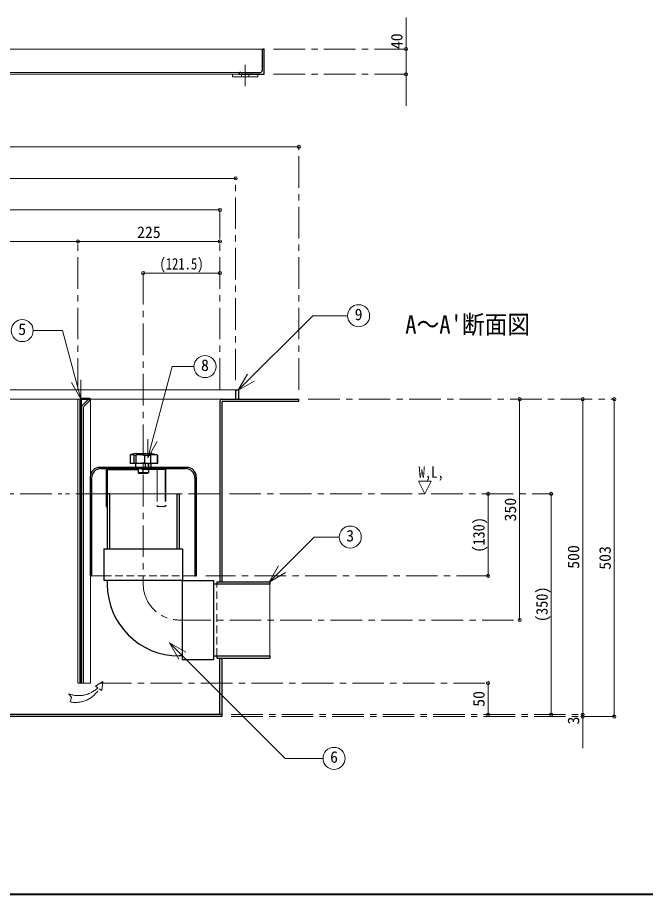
# Model space of a CAD drawing. Units: millimetres at full size, sheet at 1:10. Extents: x -2114 to 1936, y -1399 to 1411.
# Drawn here: x -1125 to -129, y -1399 to -9 of the extents above; entities that cross this region are included whole.
import ezdxf
from ezdxf.enums import TextEntityAlignment as Align

# ---------------------------------------------------------------- set-up
doc = ezdxf.new("R2010")
doc.units = ezdxf.units.MM
doc.header["$LTSCALE"] = 10
doc.header["$PDMODE"] = 32
doc.header["$PDSIZE"] = 5
for name, pattern in [('CHAIN1', [8, 5, -1, 1, -1]), ('DASHED1', [1.8, 1.2, -0.6]), ('DOUBLE_CHAIN1', [8.8, 5, -1, 0.6, -0.6, 0.6, -1])]:
    doc.linetypes.add(name, pattern=pattern)
doc.layers.add('0-0_ﾚｲﾔ1', color=4, linetype='Continuous', lineweight=9)
doc.styles.add('ＭＳ ゴシック', font='')
doc.styles.get('ＭＳ ゴシック').set_extended_font_data('MS Gothic')

msp = doc.modelspace()

# ---------------------------------------------------------------- linework, layer by layer
at = {"layer": '0-0_ﾚｲﾔ1'}
for p, q in [((-508.92, -8.64), (-508.92, -148.64)), ((-783.92, -102.64), (-783.92, -98.64)), ((-783.92, -102.64), (-743.92, -102.64)), ((-743.92, -102.64), (-743.92, -98.64)), ((-1828.92, -213.64), (-678.92, -213.64)), ((-778.92, -263.64), (-1728.92, -263.64)), ((-1703.92, -313.64), (-803.92, -313.64)), ((-1028.92, -363.64), (-1258.92, -363.64)), ((-803.92, -363.64), (-1028.92, -363.64)), ((-925.42, -413.64), (-803.92, -413.64)), ((-1253.67, -598.64), (-778.92, -598.64)), ((-1253.67, -613.64), (-1028.92, -613.64)), ((-1025.92, -613.64), (-1025.17, -613.64)), ((-800.92, -613.64), (-1010.17, -613.64)), ((-1008.92, -1063.64), (-1008.92, -613.64)), ((-328.92, -963.64), (-328.92, -613.64)), ((-228.92, -613.64), (-228.92, -1113.64)), ((-178.92, -1116.64), (-178.92, -613.64)), ((-914.8, -725.14), (-891.43, -725.14)), ((-903.42, -726.14), (-903.42, -763.64)), ((-890.43, -726.14), (-890.43, -763.64)), ((-889.68, -725.14), (-889.68, -763.64)), ((-378.92, -893.64), (-378.92, -763.64)), ((-278.92, -763.64), (-278.92, -1113.64)), ((-1007.42, -893.64), (-987.92, -893.64)), ((-843.42, -893.64), (-862.92, -893.64)), ((-1025.92, -1063.64), (-1025.17, -1063.64)), ((-1023.67, -1063.64), (-1022.92, -1063.64)), ((-1019.92, -1063.64), (-1008.92, -1063.64)), ((-378.92, -1113.64), (-378.92, -1063.64)), ((-228.92, -1113.64), (-228.92, -1166.64))]:
    msp.add_line(p, q, dxfattribs=at)
at = {"layer": '0-0_ﾚｲﾔ1', "color": 7, "lineweight": 18}
for p, q in [((-733.92, -58.64), (-1773.92, -58.64)), ((-1736.92, -95.64), (-770.92, -95.64)), ((-1733.92, -98.64), (-773.92, -98.64)), ((-775.33, -599.97), (-656.75, -481.39)), ((-601.54, -481.39), (-656.75, -481.39)), ((-1099.77, -504.87), (-1053.22, -504.87)), ((-1024.25, -612.98), (-1053.22, -504.87)), ((-918.22, -706.7), (-879.41, -561.85)), ((-845.01, -561.85), (-879.41, -561.85)), ((-1024.25, -612.98), (-1024.25, -582.98)), ((-775.33, -599.97), (-760.33, -573.99)), ((-1024.25, -612.98), (-1039.25, -587)), ((-775.33, -599.97), (-749.35, -584.97)), ((-1028.92, -613.64), (-1025.92, -613.64)), ((-1028.92, -1063.64), (-1028.92, -613.64)), ((-1025.92, -1063.64), (-1025.92, -613.64)), ((-1022.04, -623.76), (-1011.92, -613.64)), ((-1019.48, -625.44), (-1009.8, -615.76)), ((-1011.92, -613.64), (-1009.8, -615.76)), ((-1022.92, -625.88), (-1022.92, -1063.64)), ((-1019.92, -626.5), (-1019.92, -1063.64)), ((-918.22, -706.7), (-918.22, -676.7)), ((-918.22, -706.7), (-903.22, -680.71)), ((-917.17, -725.14), (-914.8, -725.14)), ((-914.8, -725.14), (-914.8, -723.64)), ((-488.92, -743.64), (-468.92, -743.64)), ((-478.92, -763.64), (-488.92, -743.64)), ((-478.92, -763.64), (-468.92, -743.64)), ((-871.92, -763.64), (-978.92, -763.64)), ((-725.77, -903.51), (-710.77, -877.53)), ((-725.77, -903.51), (-699.79, -888.51)), ((-724.92, -907.04), (-724.92, -1020.24)), ((-883.75, -999.77), (-868.75, -1025.75)), ((-883.75, -999.77), (-700.6, -1182.93)), ((-883.75, -999.77), (-857.77, -1014.77)), ((-1025.92, -1063.64), (-1028.92, -1063.64)), ((-1019.92, -1063.64), (-1022.92, -1063.64)), ((-640.44, -1182.93), (-700.6, -1182.93))]:
    msp.add_line(p, q, dxfattribs=at)
at = {"layer": '0-0_ﾚｲﾔ1', "color": 5, "lineweight": 25}
for p, q in [((-736.92, -61.64), (-736.92, -92.64)), ((-733.92, -98.64), (-733.92, -58.64)), ((-770.92, -95.64), (-739.92, -95.64)), ((-773.92, -98.64), (-733.92, -98.64)), ((-778.92, -598.64), (-773.92, -598.64)), ((-778.92, -598.64), (-778.92, -613.64)), ((-773.92, -613.64), (-773.92, -598.64)), ((-1025.17, -613.64), (-1025.17, -1063.64)), ((-1023.67, -612.14), (-1010.17, -612.14)), ((-1023.67, -614.39), (-1023.67, -1063.64)), ((-1022.92, -613.64), (-1010.17, -613.64)), ((-1010.17, -612.14), (-1010.17, -613.64)), ((-803.92, -616.64), (-803.92, -903.14)), ((-800.92, -613.64), (-678.92, -613.64)), ((-800.92, -618.14), (-800.92, -903.14)), ((-799.42, -616.64), (-678.92, -616.64)), ((-678.92, -616.64), (-678.92, -613.64)), ((-946.04, -702.44), (-946.04, -715.64)), ((-937.35, -699.73), (-945.26, -701.46)), ((-940.35, -702.44), (-940.35, -715.64)), ((-936.49, -699.64), (-912.48, -699.64)), ((-923.23, -702.44), (-923.23, -715.64)), ((-911.62, -699.73), (-903.71, -701.46)), ((-903.45, -702.44), (-903.45, -715.64)), ((-856.42, -721.64), (-994.42, -721.64)), ((-902.92, -715.64), (-946.04, -715.64)), ((-937.42, -715.64), (-937.42, -721.64)), ((-922.21, -715.64), (-922.21, -721.64)), ((-917.53, -715.64), (-917.53, -721.64)), ((-917.01, -715.64), (-917.01, -721.64)), ((-913.42, -715.64), (-913.42, -721.64)), ((-1009.42, -736.64), (-1009.42, -893.64)), ((-992.42, -723.64), (-858.42, -723.64)), ((-983.92, -725.14), (-983.92, -783.64)), ((-982.42, -725.89), (-982.42, -850.64)), ((-981.67, -725.14), (-933.67, -725.14)), ((-933.67, -723.64), (-933.67, -729.64)), ((-933.67, -729.64), (-917.17, -729.64)), ((-925.42, -729.64), (-925.42, -725.14)), ((-917.17, -729.64), (-918.17, -730.64)), ((-917.17, -723.64), (-917.17, -729.64)), ((-841.42, -736.64), (-841.42, -893.64)), ((-1007.42, -738.64), (-1007.42, -893.64)), ((-843.42, -738.64), (-843.42, -893.64)), ((-978.92, -763.64), (-982.42, -763.64)), ((-978.92, -763.64), (-978.92, -850.64)), ((-871.92, -763.64), (-871.92, -850.64)), ((-871.92, -763.64), (-868.42, -763.64)), ((-868.42, -763.64), (-868.42, -850.64)), ((-983.92, -783.64), (-982.42, -783.64)), ((-987.92, -850.64), (-987.92, -900.64)), ((-987.92, -850.64), (-862.92, -850.64)), ((-862.92, -850.64), (-862.92, -900.64)), ((-1009.42, -893.64), (-1007.42, -893.64)), ((-987.92, -900.64), (-862.92, -900.64)), ((-982.42, -900.64), (-982.42, -906.64)), ((-863.92, -901.14), (-813.92, -901.14)), ((-843.42, -893.64), (-841.42, -893.64)), ((-813.92, -901.14), (-813.92, -1026.14)), ((-808.92, -903.14), (-724.92, -903.14)), ((-808.92, -903.14), (-808.92, -907.04)), ((-724.92, -903.14), (-724.92, -907.04)), ((-724.92, -907.04), (-813.92, -907.04)), ((-863.92, -1020.64), (-868.42, -1020.64)), ((-813.92, -1020.24), (-724.92, -1020.24)), ((-808.92, -1020.24), (-808.92, -1024.14)), ((-808.92, -1024.14), (-724.92, -1024.14)), ((-803.92, -1113.64), (-803.92, -1024.14)), ((-800.92, -1024.14), (-800.92, -1116.64)), ((-724.92, -1020.24), (-724.92, -1024.14)), ((-1023.67, -1063.64), (-1025.17, -1063.64)), ((-800.92, -1113.64), (-1706.92, -1113.64)), ((-800.92, -1116.64), (-1706.92, -1116.64))]:
    msp.add_line(p, q, dxfattribs=at)
at = {"layer": '0-0_ﾚｲﾔ1', "linetype": 'CHAIN1'}
for p, q in [((-508.92, -58.64), (-718.92, -58.64)), ((-763.92, -117.64), (-763.92, -83.64)), ((-508.92, -98.64), (-718.92, -98.64)), ((-678.92, -598.64), (-678.92, -213.64)), ((-778.92, -583.64), (-778.92, -263.64)), ((-803.92, -598.64), (-803.92, -313.64)), ((-1028.92, -598.64), (-1028.92, -363.64)), ((-925.42, -413.64), (-925.42, -906.64)), ((-663.92, -613.64), (-178.92, -613.64)), ((-788.92, -763.64), (-278.92, -763.64)), ((-378.92, -893.64), (-826.42, -893.64)), ((-868.42, -963.64), (-328.92, -963.64)), ((-993.92, -1063.64), (-378.92, -1063.64)), ((-785.92, -1113.64), (-228.92, -1113.64)), ((-785.92, -1116.64), (-178.92, -1116.64))]:
    msp.add_line(p, q, dxfattribs=at)
at = {"layer": '0-0_ﾚｲﾔ1', "linetype": 'DASHED1'}
for p, q in [((-769.92, -102.64), (-769.92, -98.64)), ((-757.92, -102.64), (-757.92, -98.64)), ((-1008.92, -732.8), (-1008.92, -893.64)), ((-927.79, -723.64), (-927.79, -725.14)), ((-917.17, -725.14), (-927.79, -725.14)), ((-903.42, -763.64), (-903.42, -783.64)), ((-890.43, -763.64), (-890.43, -783.64)), ((-889.68, -763.64), (-889.68, -783.64)), ((-903.42, -783.64), (-889.68, -783.64)), ((-987.92, -893.64), (-862.92, -893.64)), ((-808.92, -1020.24), (-808.92, -907.04))]:
    msp.add_line(p, q, dxfattribs=at)
at = {"layer": '0-0_ﾚｲﾔ1', "linetype": 'DOUBLE_CHAIN1'}
for p, q in [((-982.42, -763.64), (-1693.92, -763.64)), ((-803.92, -763.64), (-868.42, -763.64)), ((-1000.85, -1068.73), (-989.67, -1061.09)), ((-1000.85, -1068.73), (-997.38, -1071.13)), ((-991.16, -1075.44), (-989.67, -1061.09)), ((-995.34, -1072.55), (-991.16, -1075.44))]:
    msp.add_line(p, q, dxfattribs=at)
at = {"layer": '0-0_ﾚｲﾔ1', "color": 1, "lineweight": 40}
msp.add_line((1936.08, -1398.64), (-2113.92, -1398.64), dxfattribs=at)
at = {"layer": '0-0_ﾚｲﾔ1', "color": 5, "lineweight": 25}
for points in [[(-940.35, -702.44), (-936.92, -702.44), (-936.92, -715.64)], [(-923.23, -702.44), (-914.03, -702.44), (-914.03, -715.64)], [(-903.45, -702.44), (-902.92, -702.44), (-902.92, -715.64)], [(-933.67, -729.64), (-932.67, -730.64), (-918.17, -730.64)], [(-863.92, -901.14), (-863.92, -1026.14), (-813.92, -1026.14)]]:
    msp.add_lwpolyline(points, dxfattribs=at)
at = {"layer": '0-0_ﾚｲﾔ1', "color": 7, "lineweight": 18}
msp.add_lwpolyline([(-725.77, -903.51), (-654.43, -832.17), (-614.9, -832.17)], dxfattribs=at)
at = {"layer": '0-0_ﾚｲﾔ1', "linetype": 'DOUBLE_CHAIN1'}
msp.add_lwpolyline([(-1043.25, -1080.66), (-1038.97, -1086.52), (-1041.41, -1093.34)], dxfattribs=at)
at = {"layer": '0-0_ﾚｲﾔ1', "color": 7, "lineweight": 18}
for centre in [(-584.04, -481.39), (-1117.27, -504.87), (-827.51, -561.85), (-597.4, -832.17), (-622.94, -1182.93)]:
    msp.add_circle(centre, 17.5, dxfattribs=at)
at = {"layer": '0-0_ﾚｲﾔ1', "color": 5, "lineweight": 25}
for centre, radius, start, end in [((-733.92, -61.64), 3, 90, 180), ((-770.92, -98.64), 3, 90, 180), ((-739.92, -92.64), 3, 270, 0), ((-1023.67, -613.64), 1.5, 90, 180), ((-1022.92, -614.39), 0.75, 90, 180), ((-800.92, -616.64), 3, 90, 180), ((-799.42, -618.14), 1.5, 90, 180), ((-945.04, -702.44), 1, 102.36697, 180), ((-943.2, -707.07), 5.43, 58.41904, 121.58096), ((-936.49, -703.64), 4, 90, 102.36697), ((-930.08, -731.15), 29.51, 76.59069, 103.40931), ((-908.74, -719.43), 17.8, 72.70582, 107.29418), ((-912.48, -703.64), 4, 77.63303, 90), ((-903.92, -702.44), 1, 0, 77.63303), ((-994.42, -736.64), 15, 90, 180), ((-856.42, -736.64), 15, 0, 90), ((-992.42, -738.64), 15, 90, 180), ((-982.42, -725.14), 1.5, 90, 180), ((-981.67, -725.89), 0.75, 90, 180), ((-929.55, -718.67), 11.72, 249.39031, 290.60969), ((-921.3, -718.67), 11.72, 249.39031, 290.60969), ((-858.42, -738.64), 15, 0, 90), ((-868.42, -906.64), 114, 180, 270)]:
    msp.add_arc(centre, radius, start, end, dxfattribs=at)
at = {"layer": '0-0_ﾚｲﾔ1', "color": 7, "lineweight": 18}
for centre, radius in [((-1019.92, -625.88), 3), ((-1018.42, -626.5), 1.5)]:
    msp.add_arc(centre, radius, 135, 180, dxfattribs=at)
at = {"layer": '0-0_ﾚｲﾔ1'}
for centre, radius in [((-904.42, -726.14), 1), ((-891.43, -726.14), 1), ((-891.18, -725.14), 1.5)]:
    msp.add_arc(centre, radius, 0, 90, dxfattribs=at)
at = {"layer": '0-0_ﾚｲﾔ1', "linetype": 'CHAIN1'}
msp.add_arc((-868.42, -906.64), 57, 180, 270, dxfattribs=at)
at = {"layer": '0-0_ﾚｲﾔ1', "linetype": 'DOUBLE_CHAIN1'}
for centre, radius, start, end in [((-1027.83, -1039.71), 43.76, 249.37581, 314.10079), ((-1032.56, -1051.5), 42.76, 258.06872, 330.51954)]:
    msp.add_arc(centre, radius, start, end, dxfattribs=at)
at = {"layer": '0-0_ﾚｲﾔ1', "color": 1}
for p in [(-508.92, -58.64), (-508.92, -98.64), (-678.92, -213.64), (-778.92, -263.64), (-803.92, -313.64), (-1028.92, -363.64), (-803.92, -363.64), (-925.42, -413.64), (-803.92, -413.64), (-328.92, -613.64), (-228.92, -613.64), (-178.92, -613.64), (-378.92, -763.64), (-278.92, -763.64), (-378.92, -893.64), (-328.92, -963.64), (-378.92, -1063.64), (-378.92, -1113.64), (-278.92, -1113.64), (-228.92, -1113.64), (-228.92, -1116.64), (-178.92, -1116.64)]:
    msp.add_point(p, dxfattribs=at)

# ---------------------------------------------------------------- texts
at = {"layer": '0-0_ﾚｲﾔ1', "color": 7, "style": 'ＭＳ ゴシック'}
for s, p in [('40', (-508.92, -58.64)), ('350', (-328.92, -807.39)), ('500', (-228.92, -882.39)), ('503', (-178.92, -883.89)), ('50', (-378.92, -1101.14)), ('3', (-228.92, -1129.14))]:
    msp.add_text(s, height=18.33, rotation=90, dxfattribs=at).set_placement(p, align=Align.BOTTOM_LEFT)
for s, p in [('225', (-935.17, -363.64)), ('9', (-590.29, -493.89)), ('5', (-1123.52, -517.37)), ('8', (-833.76, -574.35)), ('3', (-603.65, -844.67)), ('6', (-629.19, -1195.43))]:
    msp.add_text(s, height=18.33, dxfattribs=at).set_placement(p, align=Align.BOTTOM_LEFT)
for s, height, width, p in [('(121.5)', 18.33, 0.8, (-899.67, -413.64)), ("A～A'断面図", 29.33, 0.9, (-510.17, -518.64)), ('W,L,', 18.33, 0.8, (-488.92, -743.64))]:
    msp.add_text(s, height=height, dxfattribs=dict(at, width=width)).set_placement(p, align=Align.BOTTOM_LEFT)
at = {"layer": '0-0_ﾚｲﾔ1', "color": 7, "style": 'ＭＳ ゴシック', "width": 0.9}
for s, p in [('(130)', (-378.92, -856.76)), ('(350)', (-278.92, -966.76))]:
    msp.add_text(s, height=18.33, rotation=90, dxfattribs=at).set_placement(p, align=Align.BOTTOM_LEFT)

doc.saveas('drawing.dxf')
